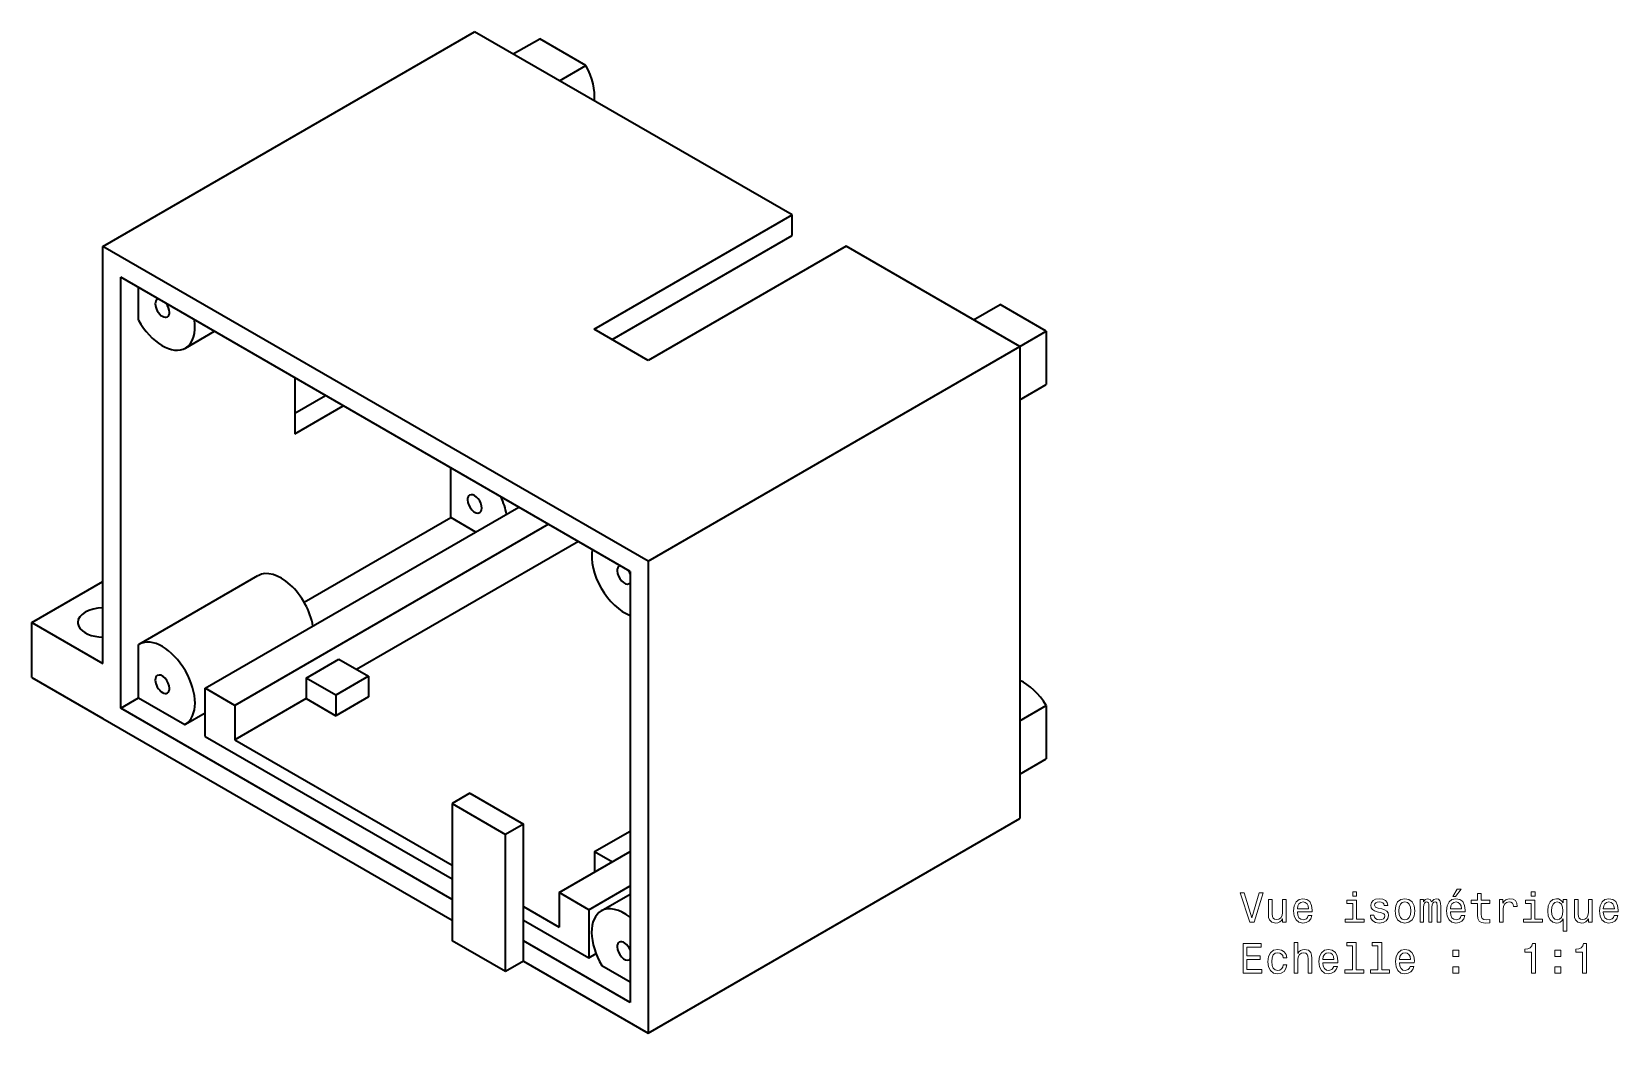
# Model space of a CAD drawing. Extents: x 181 to 1190, y 32 to 1116.
# Drawn here: x 1000.8 to 1189.8, y 997 to 1116.3 of the extents above; entities that cross this region are included whole.
import ezdxf

# ---------------------------------------------------------------- set-up
doc = ezdxf.new("R2010")
doc.units = 0

msp = doc.modelspace()

# ---------------------------------------------------------------- linework, layer by layer
at = {"color": 7, "lineweight": 35}
for p, q in [((1009.33, 1090.73), (1053.59, 1116.29)), ((1091.39, 1094.47), (1053.59, 1116.29)), ((1067.84, 1080.87), (1091.39, 1094.47)), ((1074.24, 1053.26), (1009.33, 1090.73)), ((1009.33, 1041.05), (1009.33, 1090.73)), ((1069.96, 1079.65), (1091.39, 1092.02)), ((1097.82, 1090.76), (1074.27, 1077.16)), ((1118.51, 1078.81), (1097.82, 1090.76)), ((1072.12, 1052.03), (1011.45, 1087.06)), ((1011.45, 1035.74), (1011.45, 1087.06)), ((1074.24, 1053.26), (1118.51, 1078.81)), ((1118.51, 1078.81), (1118.51, 1022.59)), ((1021.49, 1038.11), (1058.87, 1059.68)), ((1033.29, 1048.35), (1050.77, 1058.44)), ((1062.4, 1057.64), (1025.03, 1036.07)), ((1065.94, 1055.6), (1039.52, 1040.35)), ((1074.24, 1053.26), (1074.24, 997.04)), ((1072.12, 1052.03), (1072.12, 1000.71)), ((1050.91, 1012.96), (1011.45, 1035.74)), ((1009.33, 1034.51), (1050.91, 1010.51)), ((1021.49, 1032.39), (1050.91, 1015.41)), ((1025.03, 1031.98), (1050.91, 1017.04)), ((1074.24, 997.04), (1118.51, 1022.59))]:
    msp.add_line(p, q, dxfattribs=at)
at = {"color": 7, "lineweight": 35, "ltscale": 0.090834}
for p, q in [((1058.19, 1113.64), (1061.34, 1115.45)), ((1113.01, 1081.99), (1116.16, 1083.8))]:
    msp.add_line(p, q, dxfattribs=at)
at = {"color": 7, "lineweight": 35, "ltscale": 0.158673}
for p, q in [((1066.83, 1112.28), (1061.34, 1115.45)), ((1121.65, 1080.63), (1116.16, 1083.8)), ((1121.65, 1080.63), (1121.65, 1074.28)), ((1121.65, 1036.06), (1121.65, 1029.72))]:
    msp.add_line(p, q, dxfattribs=at)
at = {"color": 7, "lineweight": 35, "ltscale": 0.090836}
msp.add_line((1063.69, 1110.46), (1066.83, 1112.28), dxfattribs=at)
at = {"color": 7, "lineweight": 35, "ltscale": 0.06124}
for p, q in [((1091.39, 1092.02), (1091.39, 1094.47)), ((1033.51, 1039.33), (1033.51, 1036.88))]:
    msp.add_line(p, q, dxfattribs=at)
at = {"color": 7, "lineweight": 35, "ltscale": 0.097467}
msp.add_line((1013.57, 1081.94), (1013.57, 1085.84), dxfattribs=at)
at = {"color": 7, "lineweight": 35, "ltscale": 0.185584}
msp.add_line((1074.27, 1077.16), (1067.84, 1080.87), dxfattribs=at)
at = {"color": 7, "lineweight": 35, "ltscale": 0.099798}
msp.add_line((1019.15, 1078.62), (1022.61, 1080.62), dxfattribs=at)
at = {"color": 7, "lineweight": 35, "ltscale": 0.090832}
for p, q in [((1118.51, 1078.81), (1121.65, 1080.63)), ((1118.51, 1072.47), (1121.65, 1074.28)), ((1118.51, 1034.25), (1121.65, 1036.06)), ((1118.51, 1027.9), (1121.65, 1029.72))]:
    msp.add_line(p, q, dxfattribs=at)
at = {"color": 7, "lineweight": 35, "ltscale": 0.16683}
msp.add_line((1032.17, 1075.1), (1032.17, 1068.42), dxfattribs=at)
at = {"color": 7, "lineweight": 35, "ltscale": 0.105592}
msp.add_line((1032.17, 1070.87), (1035.83, 1072.99), dxfattribs=at)
at = {"color": 7, "lineweight": 35, "ltscale": 0.166831}
msp.add_line((1032.17, 1068.42), (1037.95, 1071.76), dxfattribs=at)
at = {"color": 7, "lineweight": 35, "ltscale": 0.14808}
msp.add_line((1050.77, 1058.44), (1050.77, 1064.36), dxfattribs=at)
at = {"color": 7, "lineweight": 35, "ltscale": 0.085736}
msp.add_line((1053.74, 1056.72), (1050.77, 1058.44), dxfattribs=at)
at = {"color": 7, "lineweight": 35, "ltscale": 0.244949}
msp.add_line((1000.84, 1045.95), (1009.33, 1050.84), dxfattribs=at)
at = {"color": 7, "lineweight": 35, "ltscale": 0.408248}
msp.add_line((1013.65, 1043.36), (1027.79, 1051.53), dxfattribs=at)
at = {"color": 7, "lineweight": 35, "ltscale": 0.1633}
msp.add_line((1000.84, 1039.41), (1000.84, 1045.95), dxfattribs=at)
at = {"color": 7, "lineweight": 35, "ltscale": 0.24495}
for p, q in [((1000.84, 1045.95), (1009.33, 1041.05)), ((1000.84, 1039.41), (1009.33, 1034.51)), ((1033.51, 1036.88), (1025.03, 1031.98))]:
    msp.add_line(p, q, dxfattribs=at)
at = {"color": 7, "lineweight": 35, "ltscale": 0.158704}
msp.add_line((1013.57, 1036.96), (1013.57, 1043.31), dxfattribs=at)
at = {"color": 7, "lineweight": 35, "ltscale": 0.112267}
for p, q in [((1033.51, 1039.33), (1037.4, 1041.58)), ((1040.94, 1039.54), (1037.05, 1037.29)), ((1040.94, 1037.09), (1037.05, 1034.84))]:
    msp.add_line(p, q, dxfattribs=at)
at = {"color": 7, "lineweight": 35, "ltscale": 0.102062}
for p, q in [((1037.4, 1041.58), (1040.94, 1039.54)), ((1037.05, 1037.29), (1033.51, 1039.33)), ((1025.03, 1036.07), (1021.49, 1038.11)), ((1067.17, 1011.73), (1063.64, 1013.78))]:
    msp.add_line(p, q, dxfattribs=at)
at = {"color": 7, "lineweight": 35, "ltscale": 0.061237}
for p, q in [((1040.94, 1039.54), (1040.94, 1037.09)), ((1037.05, 1037.29), (1037.05, 1034.84)), ((1053.03, 1025.61), (1050.91, 1024.39)), ((1059.39, 1021.94), (1057.27, 1020.72)), ((1067.88, 1018.67), (1070, 1017.45)), ((1059.39, 1005.61), (1057.27, 1004.39))]:
    msp.add_line(p, q, dxfattribs=at)
at = {"color": 7, "lineweight": 35, "ltscale": 0.142886}
for p, q in [((1021.49, 1032.39), (1021.49, 1038.11)), ((1067.17, 1011.73), (1072.12, 1014.59))]:
    msp.add_line(p, q, dxfattribs=at)
at = {"color": 7, "lineweight": 35, "ltscale": 0.061236}
msp.add_line((1011.45, 1035.74), (1013.57, 1036.96), dxfattribs=at)
at = {"color": 7, "lineweight": 35, "ltscale": 0.158707}
msp.add_line((1013.57, 1036.96), (1019.07, 1033.79), dxfattribs=at)
at = {"color": 7, "lineweight": 35, "ltscale": 0.102063}
msp.add_line((1025.03, 1036.07), (1025.03, 1031.98), dxfattribs=at)
at = {"color": 7, "lineweight": 35, "ltscale": 0.102061}
for p, q in [((1033.51, 1036.88), (1037.05, 1034.84)), ((1063.64, 1013.78), (1063.64, 1009.69))]:
    msp.add_line(p, q, dxfattribs=at)
at = {"color": 7, "lineweight": 35, "ltscale": 0.067573}
msp.add_line((1019.15, 1033.83), (1021.49, 1035.19), dxfattribs=at)
at = {"color": 7, "lineweight": 35, "ltscale": 0.408249}
for p, q in [((1050.91, 1024.39), (1050.91, 1008.06)), ((1057.27, 1004.39), (1057.27, 1020.72))]:
    msp.add_line(p, q, dxfattribs=at)
at = {"color": 7, "lineweight": 35, "ltscale": 0.18371}
for p, q in [((1050.91, 1024.39), (1057.27, 1020.72)), ((1053.03, 1025.61), (1059.39, 1021.94)), ((1057.27, 1004.39), (1050.91, 1008.06))]:
    msp.add_line(p, q, dxfattribs=at)
at = {"color": 7, "lineweight": 35, "ltscale": 0.347011}
msp.add_line((1059.39, 1008.06), (1059.39, 1021.94), dxfattribs=at)
at = {"color": 7, "lineweight": 35, "ltscale": 0.122472}
msp.add_line((1067.88, 1018.67), (1072.12, 1021.12), dxfattribs=at)
at = {"color": 7, "lineweight": 35, "ltscale": 0.244948}
msp.add_line((1063.64, 1013.78), (1072.12, 1018.67), dxfattribs=at)
at = {"color": 7, "lineweight": 35, "ltscale": 0.061238}
for p, q in [((1067.88, 1018.67), (1067.88, 1016.22)), ((1059.39, 1005.61), (1059.39, 1008.06))]:
    msp.add_line(p, q, dxfattribs=at)
at = {"color": 7, "lineweight": 35, "ltscale": 0.099796}
msp.add_line((1068.66, 1011.6), (1072.12, 1013.59), dxfattribs=at)
at = {"color": 7, "lineweight": 35, "ltscale": 0.122475}
msp.add_line((1059.39, 1012.14), (1063.64, 1009.69), dxfattribs=at)
at = {"color": 7, "lineweight": 35, "ltscale": 0.142885}
msp.add_line((1067.17, 1011.73), (1067.17, 1006.02), dxfattribs=at)
at = {"color": 7, "lineweight": 35, "ltscale": 0.224537}
msp.add_line((1059.39, 1010.51), (1067.17, 1006.02), dxfattribs=at)
at = {"color": 7, "lineweight": 35, "ltscale": 0.367425}
msp.add_line((1072.12, 1000.71), (1059.39, 1008.06), dxfattribs=at)
at = {"color": 7, "lineweight": 35, "ltscale": 0.428664}
msp.add_line((1059.39, 1005.61), (1074.24, 997.04), dxfattribs=at)
at = {"color": 7, "lineweight": 35, "ltscale": 0.025347}
msp.add_line((1067.17, 1006.02), (1068.05, 1006.53), dxfattribs=at)
at = {"color": 7, "lineweight": 35, "ltscale": 0.097469}
msp.add_line((1068.74, 1005.11), (1072.12, 1003.16), dxfattribs=at)
at = {"color": 7, "lineweight": 13}
for points in [[(1147.03, 1013.77), (1146.16, 1010.78), (1145.25, 1013.77), (1144.77, 1013.77), (1145.9, 1010.26), (1146.41, 1010.26), (1147.51, 1013.77)], [(1150.24, 1012.97), (1149.79, 1012.97), (1149.79, 1011.41), (1149.74, 1011.04), (1149.59, 1010.78), (1149.37, 1010.62), (1149.07, 1010.57), (1148.83, 1010.61), (1148.68, 1010.73), (1148.6, 1010.94), (1148.58, 1011.23), (1148.58, 1012.97), (1148.13, 1012.97), (1148.13, 1011.19), (1148.15, 1010.83), (1148.24, 1010.53), (1148.54, 1010.26), (1149, 1010.16), (1149.26, 1010.2), (1149.47, 1010.29), (1149.66, 1010.45), (1149.81, 1010.67), (1149.81, 1010.26), (1150.24, 1010.26)], [(1151.57, 1011.49), (1153.35, 1011.49), (1153.35, 1011.69), (1153.27, 1012.27), (1153.05, 1012.71), (1152.7, 1012.97), (1152.23, 1013.06), (1151.77, 1012.96), (1151.42, 1012.68), (1151.19, 1012.22), (1151.11, 1011.62), (1151.18, 1011), (1151.41, 1010.54), (1151.76, 1010.26), (1152.21, 1010.16), (1152.61, 1010.23), (1152.93, 1010.4), (1153.17, 1010.67), (1153.3, 1011.04), (1152.86, 1011.04), (1152.77, 1010.84), (1152.64, 1010.68), (1152.27, 1010.56), (1151.98, 1010.62), (1151.76, 1010.79), (1151.62, 1011.08), (1151.57, 1011.47)], [(1158.61, 1010.63), (1158.61, 1012.88), (1157.47, 1012.88), (1157.47, 1012.5), (1158.17, 1012.5), (1158.17, 1010.63), (1157.26, 1010.63), (1157.26, 1010.26), (1159.53, 1010.26), (1159.53, 1010.63)], [(1158.63, 1013.88), (1158.16, 1013.88), (1158.16, 1013.38), (1158.63, 1013.38)], [(1161.62, 1011.84), (1161.19, 1011.94), (1160.87, 1012.06), (1160.77, 1012.29), (1160.8, 1012.46), (1160.9, 1012.58), (1161.07, 1012.66), (1161.32, 1012.69), (1161.56, 1012.66), (1161.74, 1012.57), (1161.86, 1012.43), (1161.92, 1012.25), (1162.35, 1012.25), (1162.35, 1012.26), (1162.27, 1012.59), (1162.07, 1012.84), (1161.74, 1013), (1161.32, 1013.06), (1160.89, 1013), (1160.58, 1012.84), (1160.38, 1012.59), (1160.32, 1012.28), (1160.37, 1011.98), (1160.51, 1011.76), (1160.74, 1011.61), (1161.08, 1011.51), (1161.57, 1011.38), (1161.88, 1011.26), (1161.96, 1011.16), (1161.99, 1011.01), (1161.94, 1010.82), (1161.82, 1010.68), (1161.62, 1010.59), (1161.36, 1010.56), (1161.08, 1010.59), (1160.88, 1010.69), (1160.75, 1010.87), (1160.69, 1011.1), (1160.26, 1011.1), (1160.33, 1010.7), (1160.54, 1010.41), (1160.87, 1010.23), (1161.32, 1010.16), (1161.79, 1010.23), (1162.14, 1010.41), (1162.35, 1010.69), (1162.43, 1011.06), (1162.37, 1011.37), (1162.22, 1011.59), (1161.96, 1011.73)], [(1163.2, 1011.61), (1163.28, 1011), (1163.51, 1010.54), (1163.88, 1010.26), (1164.37, 1010.16), (1164.86, 1010.26), (1165.23, 1010.54), (1165.46, 1010.99), (1165.55, 1011.61), (1165.46, 1012.23), (1165.23, 1012.69), (1164.86, 1012.96), (1164.37, 1013.06), (1163.88, 1012.96), (1163.51, 1012.68), (1163.28, 1012.23)], [(1166.19, 1010.26), (1166.6, 1010.26), (1166.6, 1012.07), (1166.62, 1012.34), (1166.7, 1012.54), (1166.81, 1012.66), (1166.96, 1012.7), (1167.08, 1012.66), (1167.17, 1012.56), (1167.21, 1012.39), (1167.22, 1012.16), (1167.22, 1010.26), (1167.6, 1010.26), (1167.6, 1012.07), (1167.63, 1012.34), (1167.7, 1012.53), (1167.83, 1012.66), (1167.98, 1012.7), (1168.1, 1012.66), (1168.18, 1012.56), (1168.23, 1012.16), (1168.23, 1010.26), (1168.64, 1010.26), (1168.64, 1012.13), (1168.61, 1012.52), (1168.53, 1012.82), (1168.37, 1013), (1168.11, 1013.06), (1167.8, 1012.96), (1167.56, 1012.67), (1167.38, 1012.96), (1167.06, 1013.06), (1166.78, 1012.96), (1166.58, 1012.68), (1166.58, 1012.97), (1166.19, 1012.97)], [(1169.79, 1011.49), (1171.56, 1011.49), (1171.57, 1011.69), (1171.49, 1012.27), (1171.27, 1012.71), (1170.91, 1012.97), (1170.44, 1013.06), (1169.98, 1012.96), (1169.63, 1012.68), (1169.4, 1012.22), (1169.32, 1011.62), (1169.4, 1011), (1169.63, 1010.54), (1169.97, 1010.26), (1170.43, 1010.16), (1170.82, 1010.23), (1171.14, 1010.4), (1171.38, 1010.67), (1171.52, 1011.04), (1171.08, 1011.04), (1170.99, 1010.84), (1170.86, 1010.68), (1170.48, 1010.56), (1170.2, 1010.62), (1169.98, 1010.79), (1169.84, 1011.08), (1169.79, 1011.47)], [(1170.1, 1013.34), (1170.39, 1013.34), (1171.09, 1014.19), (1170.6, 1014.19)], [(1173.03, 1012.5), (1173.03, 1011.14), (1173.06, 1010.7), (1173.2, 1010.4), (1173.48, 1010.23), (1173.96, 1010.16), (1174.49, 1010.19), (1174.49, 1010.57), (1174.1, 1010.54), (1173.76, 1010.58), (1173.57, 1010.71), (1173.49, 1010.92), (1173.47, 1011.22), (1173.47, 1012.5), (1174.49, 1012.5), (1174.49, 1012.88), (1173.47, 1012.88), (1173.47, 1013.67), (1173.03, 1013.67), (1173.03, 1012.88), (1172.26, 1012.88), (1172.26, 1012.5)], [(1175.64, 1010.26), (1176.08, 1010.26), (1176.08, 1011.81), (1176.13, 1012.18), (1176.26, 1012.45), (1176.49, 1012.61), (1176.78, 1012.67), (1177, 1012.63), (1177.17, 1012.53), (1177.27, 1012.36), (1177.31, 1012.13), (1177.76, 1012.13), (1177.7, 1012.53), (1177.53, 1012.83), (1177.25, 1013), (1176.87, 1013.06), (1176.62, 1013.02), (1176.39, 1012.92), (1176.2, 1012.75), (1176.04, 1012.52), (1176.04, 1012.97), (1175.64, 1012.97)], [(1179.86, 1010.63), (1179.86, 1012.88), (1178.72, 1012.88), (1178.72, 1012.5), (1179.42, 1012.5), (1179.42, 1010.63), (1178.51, 1010.63), (1178.51, 1010.26), (1180.78, 1010.26), (1180.78, 1010.63)], [(1179.88, 1013.88), (1179.41, 1013.88), (1179.41, 1013.38), (1179.88, 1013.38)], [(1183.21, 1012.55), (1183.05, 1012.78), (1182.88, 1012.94), (1182.67, 1013.03), (1182.43, 1013.06), (1182, 1012.96), (1181.67, 1012.68), (1181.45, 1012.23), (1181.38, 1011.62), (1181.45, 1011), (1181.67, 1010.55), (1182, 1010.26), (1182.43, 1010.16), (1182.67, 1010.19), (1182.87, 1010.28), (1183.05, 1010.44), (1183.21, 1010.67), (1183.21, 1009.21), (1183.65, 1009.21), (1183.65, 1012.97), (1183.21, 1012.97)], [(1186.67, 1012.97), (1186.22, 1012.97), (1186.22, 1011.41), (1186.17, 1011.04), (1186.03, 1010.78), (1185.8, 1010.62), (1185.5, 1010.57), (1185.27, 1010.61), (1185.11, 1010.73), (1185.03, 1010.94), (1185.01, 1011.23), (1185.01, 1012.97), (1184.56, 1012.97), (1184.56, 1011.19), (1184.58, 1010.83), (1184.68, 1010.53), (1184.97, 1010.26), (1185.44, 1010.16), (1185.69, 1010.2), (1185.91, 1010.29), (1186.09, 1010.45), (1186.24, 1010.67), (1186.24, 1010.26), (1186.67, 1010.26)], [(1188, 1011.49), (1189.78, 1011.49), (1189.78, 1011.69), (1189.7, 1012.27), (1189.48, 1012.71), (1189.13, 1012.97), (1188.66, 1013.06), (1188.2, 1012.96), (1187.85, 1012.68), (1187.62, 1012.22), (1187.54, 1011.62), (1187.62, 1011), (1187.84, 1010.54), (1188.19, 1010.26), (1188.64, 1010.16), (1189.04, 1010.23), (1189.36, 1010.4), (1189.6, 1010.67), (1189.73, 1011.04), (1189.29, 1011.04), (1189.2, 1010.84), (1189.07, 1010.68), (1188.7, 1010.56), (1188.41, 1010.62), (1188.2, 1010.79), (1188.05, 1011.08), (1188, 1011.47)], [(1151.57, 1011.86), (1151.63, 1012.21), (1151.76, 1012.46), (1151.97, 1012.62), (1152.24, 1012.68), (1152.51, 1012.62), (1152.72, 1012.46), (1152.84, 1012.21), (1152.89, 1011.86)], [(1163.65, 1011.62), (1163.7, 1012.07), (1163.84, 1012.4), (1164.06, 1012.6), (1164.37, 1012.67), (1164.67, 1012.6), (1164.9, 1012.4), (1165.04, 1012.07), (1165.09, 1011.62), (1165.04, 1011.16), (1164.9, 1010.83), (1164.67, 1010.62), (1164.37, 1010.56), (1164.06, 1010.62), (1163.84, 1010.83), (1163.7, 1011.16)], [(1169.79, 1011.86), (1169.84, 1012.21), (1169.98, 1012.46), (1170.19, 1012.62), (1170.46, 1012.68), (1170.73, 1012.62), (1170.93, 1012.46), (1171.06, 1012.21), (1171.1, 1011.86)], [(1181.83, 1011.62), (1181.88, 1012.07), (1182.02, 1012.39), (1182.23, 1012.6), (1182.51, 1012.67), (1182.8, 1012.6), (1183.02, 1012.4), (1183.15, 1012.07), (1183.2, 1011.62), (1183.15, 1011.16), (1183.02, 1010.83), (1182.8, 1010.63), (1182.51, 1010.56), (1182.23, 1010.63), (1182.02, 1010.83), (1181.88, 1011.16)], [(1188, 1011.86), (1188.06, 1012.21), (1188.2, 1012.46), (1188.4, 1012.62), (1188.67, 1012.68), (1188.94, 1012.62), (1189.15, 1012.46), (1189.27, 1012.21), (1189.32, 1011.86)], [(1145.1, 1004.21), (1147.32, 1004.21), (1147.32, 1004.64), (1145.56, 1004.64), (1145.56, 1005.82), (1147.12, 1005.82), (1147.12, 1006.24), (1145.56, 1006.24), (1145.56, 1007.29), (1147.27, 1007.29), (1147.27, 1007.71), (1145.1, 1007.71)], [(1151.18, 1004.21), (1151.63, 1004.21), (1151.63, 1005.78), (1151.67, 1006.13), (1151.82, 1006.4), (1152.05, 1006.56), (1152.35, 1006.62), (1152.59, 1006.57), (1152.74, 1006.43), (1152.82, 1006.21), (1152.84, 1005.9), (1152.84, 1004.21), (1153.29, 1004.21), (1153.29, 1005.99), (1153.27, 1006.35), (1153.18, 1006.65), (1152.88, 1006.92), (1152.41, 1007.02), (1152.16, 1006.98), (1151.94, 1006.89), (1151.76, 1006.74), (1151.63, 1006.53), (1151.63, 1007.83), (1151.18, 1007.83)], [(1158.14, 1007.46), (1158.14, 1004.59), (1157.23, 1004.59), (1157.23, 1004.21), (1159.49, 1004.21), (1159.49, 1004.59), (1158.58, 1004.59), (1158.58, 1007.83), (1157.44, 1007.83), (1157.44, 1007.46)], [(1161.17, 1007.46), (1161.17, 1004.59), (1160.26, 1004.59), (1160.26, 1004.21), (1162.53, 1004.21), (1162.53, 1004.59), (1161.62, 1004.59), (1161.62, 1007.83), (1160.48, 1007.83), (1160.48, 1007.46)], [(1179.46, 1004.21), (1179.92, 1004.21), (1179.92, 1007.74), (1179.58, 1007.74), (1179.49, 1007.43), (1179.3, 1007.22), (1179.03, 1007.1), (1178.64, 1007.06), (1178.64, 1006.7), (1179.46, 1006.7)], [(1185.53, 1004.21), (1185.99, 1004.21), (1185.99, 1007.74), (1185.65, 1007.74), (1185.56, 1007.43), (1185.38, 1007.22), (1185.1, 1007.1), (1184.72, 1007.06), (1184.72, 1006.7), (1185.53, 1006.7)], [(1149.87, 1006.02), (1150.31, 1006.02), (1150.22, 1006.43), (1150, 1006.75), (1149.67, 1006.94), (1149.23, 1007.02), (1148.74, 1006.92), (1148.37, 1006.63), (1148.14, 1006.18), (1148.06, 1005.56), (1148.14, 1004.95), (1148.36, 1004.5), (1148.72, 1004.21), (1149.21, 1004.12), (1149.65, 1004.19), (1149.98, 1004.41), (1150.21, 1004.74), (1150.32, 1005.18), (1149.89, 1005.18), (1149.82, 1004.9), (1149.68, 1004.69), (1149.47, 1004.56), (1149.23, 1004.52), (1148.92, 1004.58), (1148.7, 1004.78), (1148.56, 1005.11), (1148.52, 1005.58), (1148.56, 1006.03), (1148.7, 1006.36), (1148.93, 1006.56), (1149.23, 1006.63), (1149.49, 1006.58), (1149.69, 1006.47), (1149.82, 1006.28)], [(1154.61, 1005.44), (1156.38, 1005.44), (1156.39, 1005.65), (1156.31, 1006.23), (1156.09, 1006.66), (1155.73, 1006.92), (1155.26, 1007.02), (1154.8, 1006.92), (1154.45, 1006.63), (1154.22, 1006.18), (1154.14, 1005.57), (1154.22, 1004.95), (1154.45, 1004.5), (1154.79, 1004.21), (1155.25, 1004.12), (1155.64, 1004.18), (1155.96, 1004.35), (1156.2, 1004.63), (1156.34, 1004.99), (1155.9, 1004.99), (1155.81, 1004.79), (1155.68, 1004.64), (1155.3, 1004.52), (1155.02, 1004.57), (1154.8, 1004.75), (1154.66, 1005.04), (1154.61, 1005.42)], [(1154.61, 1005.81), (1154.66, 1006.16), (1154.8, 1006.42), (1155.01, 1006.57), (1155.28, 1006.63), (1155.55, 1006.57), (1155.75, 1006.42), (1155.88, 1006.16), (1155.92, 1005.81)], [(1163.72, 1005.44), (1165.49, 1005.44), (1165.5, 1005.65), (1165.42, 1006.23), (1165.19, 1006.66), (1164.84, 1006.92), (1164.37, 1007.02), (1163.91, 1006.92), (1163.56, 1006.63), (1163.33, 1006.18), (1163.25, 1005.57), (1163.33, 1004.95), (1163.55, 1004.5), (1163.9, 1004.21), (1164.36, 1004.12), (1164.75, 1004.18), (1165.07, 1004.35), (1165.31, 1004.63), (1165.45, 1004.99), (1165.01, 1004.99), (1164.92, 1004.79), (1164.78, 1004.64), (1164.41, 1004.52), (1164.12, 1004.57), (1163.91, 1004.75), (1163.77, 1005.04), (1163.72, 1005.42)], [(1163.72, 1005.81), (1163.77, 1006.16), (1163.91, 1006.42), (1164.11, 1006.57), (1164.39, 1006.63), (1164.65, 1006.57), (1164.86, 1006.42), (1164.99, 1006.16), (1165.03, 1005.81)], [(1170.1, 1006.17), (1170.79, 1006.17), (1170.79, 1006.92), (1170.1, 1006.92)], [(1182.24, 1006.17), (1182.94, 1006.17), (1182.94, 1006.92), (1182.24, 1006.92)], [(1170.1, 1004.21), (1170.79, 1004.21), (1170.79, 1004.96), (1170.1, 1004.96)], [(1182.24, 1004.21), (1182.94, 1004.21), (1182.94, 1004.96), (1182.24, 1004.96)]]:
    msp.add_lwpolyline(points, close=True, dxfattribs=at)
at = {"color": 7, "lineweight": 35}
for centre, major_axis, start_param, end_param in [((1063.99, 1110.86), (2.75, -4.76), 0.65779, 1.535643), ((1016.4, 1083.39), (0.6, -1.04), 3.141593, 6.283185), ((1016.4, 1083.39), (0.6, -1.04), 2.942007, 3.141593), ((1016.4, 1083.39), (0.6, -1.04), 0.785398, 1.770547), ((1016.4, 1083.39), (0.6, -1.04), 0, 0.785398), ((1016.4, 1083.39), (2.75, -4.76), 4.683447, 6.283185), ((1016.4, 1083.39), (2.75, -4.76), 0, 0.968233), ((1053.59, 1060.07), (0.6, -1.04), 3.141593, 3.926991), ((1053.59, 1060.07), (0.6, -1.04), 3.926991, 6.283185), ((1053.59, 1060.07), (0.6, -1.04), 0, 3.141593), ((1053.59, 1060.07), (2.75, -4.76), 1.000383, 1.41863), ((1071.41, 1051.62), (2.75, -4.76), 3.744156, 5.680622), ((1071.41, 1051.62), (0.6, -1.04), 3.141593, 3.926991), ((1071.41, 1051.62), (0.6, -1.04), 2.942007, 3.141593), ((1030.54, 1046.76), (2.75, -4.76), 1.000383, 3.141475), ((1071.41, 1051.62), (0.6, -1.04), 3.926991, 6.283185), ((1071.41, 1051.62), (0.6, -1.04), 1.37104, 1.770547), ((1071.41, 1051.62), (0.6, -1.04), 6.283185, 6.482776), ((1009.33, 1045.95), (-3, 0), 4.712372, 6.283156), ((1009.33, 1045.95), (-3, 0), 6.283156, 6.568583), ((1009.33, 1045.95), (-3, 0), 0.285398, 1.570776), ((1016.4, 1038.6), (2.75, -4.76), 3.141475, 3.170534), ((1016.4, 1038.6), (2.75, -4.76), 0.000118, 3.141475), ((1016.4, 1038.6), (0.6, -1.04), 3.141593, 6.283185), ((1016.4, 1038.6), (0.6, -1.04), 0.785398, 3.141593), ((1016.4, 1038.6), (0.6, -1.04), 0, 0.785398), ((1119, 1034.31), (2.75, -4.76), 1.605949, 2.483803), ((1016.4, 1038.6), (2.75, -4.76), 6.254244, 6.283303), ((1071.41, 1006.84), (2.75, -4.76), 3.141593, 4.741331), ((1071.41, 1006.84), (2.75, -4.76), 2.173359, 3.141593), ((1071.41, 1006.84), (0.6, -1.04), 3.141593, 3.926991), ((1071.41, 1006.84), (0.6, -1.04), 3.926991, 6.283185), ((1071.41, 1006.84), (0.6, -1.04), 1.37104, 3.141593), ((1071.41, 1006.84), (0.6, -1.04), 6.283185, 6.482776)]:
    msp.add_ellipse(centre, major_axis=major_axis, ratio=0.57735, start_param=start_param, end_param=end_param, dxfattribs=at)

doc.saveas('drawing.dxf')
